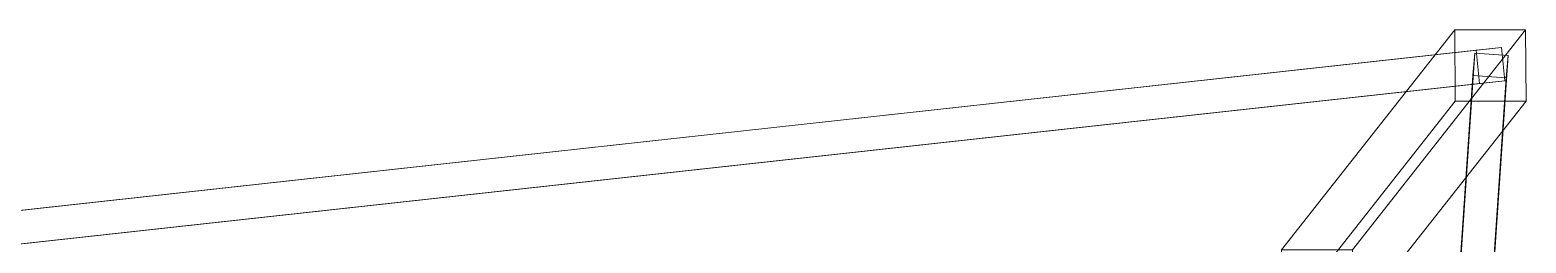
# Model space of a CAD drawing. Extents: x 4 to 464, y 11 to 29.
# Drawn here: x 461.137 to 464.283, y 24.996 to 25.445 of the extents above; entities that cross this region are included whole.
import ezdxf

# ---------------------------------------------------------------- set-up
doc = ezdxf.new("R2010")
doc.units = 0
doc.header["$MEASUREMENT"] = 0
doc.layers.add('Structures Plan', color=7, linetype='CONTINUOUS', lineweight=0)

msp = doc.modelspace()

# ---------------------------------------------------------------- linework, layer by layer
at = {"layer": 'Structures Plan', "color": 253}
for points in [[(464.133, 25.445, 0.001), (463.769, 24.982, 5.001), (463.77, 24.832, 4.988), (464.134, 25.295, -0.012)], [(464.282, 25.445, 0.012), (463.918, 24.982, 5.012), (463.769, 24.982, 5.001), (464.133, 25.445, 0.001)], [(464.283, 25.295, -0.001), (463.919, 24.832, 4.999), (463.918, 24.982, 5.012), (464.282, 25.445, 0.012)], [(464.134, 25.295, -0.012), (464.133, 25.445, 0.001), (464.282, 25.445, 0.012), (464.283, 25.295, -0.001)], [(459.97, 24.939, 4.977), (464.178, 25.402, -0.023), (464.231, 25.408, 0.023), (460.023, 24.945, 5.023)], [(459.977, 24.869, 4.977), (464.185, 25.332, -0.023), (464.178, 25.402, -0.023), (459.97, 24.939, 4.977)], [(460.023, 24.945, 5.023), (464.231, 25.408, 0.023), (464.238, 25.338, 0.023), (460.03, 24.875, 5.023)], [(463.807, 19.979, 4.974), (464.171, 25.349, -0.026), (464.175, 25.396, 0.026), (463.811, 20.026, 5.026)], [(463.811, 20.026, 5.026), (464.175, 25.396, 0.026), (464.245, 25.391, 0.026), (463.881, 20.021, 5.026)], [(463.881, 20.021, 5.026), (464.245, 25.391, 0.026), (464.241, 25.344, -0.026), (463.877, 19.974, 4.974)], [(464.171, 25.349, -0.026), (464.241, 25.344, -0.026), (464.245, 25.391, 0.026), (464.175, 25.396, 0.026)], [(464.178, 25.402, -0.023), (464.185, 25.332, -0.023), (464.238, 25.338, 0.023), (464.231, 25.408, 0.023)], [(460.03, 24.875, 5.023), (464.238, 25.338, 0.023), (464.185, 25.332, -0.023), (459.977, 24.869, 4.977)], [(463.877, 19.974, 4.974), (464.241, 25.344, -0.026), (464.171, 25.349, -0.026), (463.807, 19.979, 4.974)], [(464.134, 25.295, -0.012), (463.77, 24.832, 4.988), (463.919, 24.832, 4.999), (464.283, 25.295, -0.001)]]:
    msp.add_3dface(points, dxfattribs=at)

doc.saveas('drawing.dxf')
